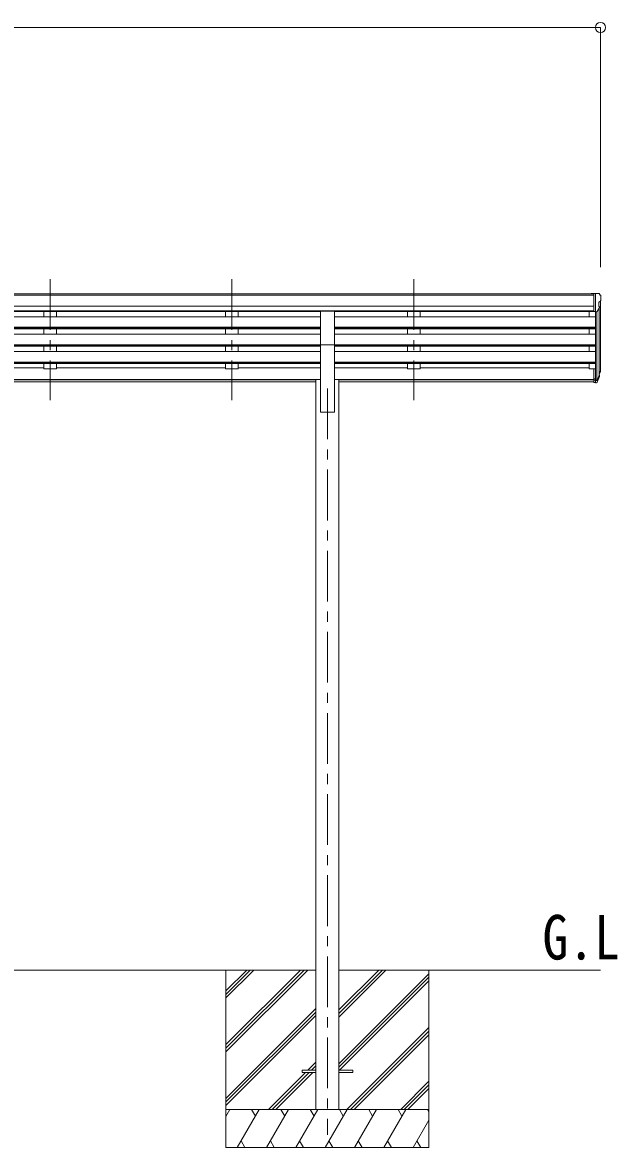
# Model space of a CAD drawing. Units: millimetres, scale not verified. Extents: x -11243 to 11243, y -7760 to 7760.
# Drawn here: x 4735 to 7080, y -4927 to -490 of the extents above; entities that cross this region are included whole.
import ezdxf
from ezdxf.enums import TextEntityAlignment as Align

# ---------------------------------------------------------------- set-up
doc = ezdxf.new("R2010")
doc.units = ezdxf.units.MM
doc.header["$LTSCALE"] = 40
doc.header["$PDMODE"] = 32
doc.header["$PDSIZE"] = 40
doc.linetypes.add('CHAIN1', pattern=[8, 5, -1, 1, -1])
for name, color, linetype, lineweight in [('0-0_0', 7, 'Continuous', 9), ('0-1_本体', 5, 'CHAIN1', 9), ('0-3_ELV2', 4, 'Continuous', 9), ('0-6_OTH_LINE', 6, 'Continuous', 9)]:
    doc.layers.add(name, color=color, linetype=linetype, lineweight=lineweight)
doc.layers.add('0-7_SHAPE', color=7, linetype='Continuous')
doc.styles.add('ＭＳ ゴシック', font='')
doc.styles.get('ＭＳ ゴシック').set_extended_font_data('MS Gothic')

msp = doc.modelspace()

# ---------------------------------------------------------------- linework, layer by layer
at = {"layer": '0-0_0'}
for p, q in [((3081.72, -4226.61), (5891.32, -4226.61)), ((5536.52, -4226.61), (5536.52, -4926.61)), ((5536.52, -4520.79), (5830.69, -4226.61)), ((5536.52, -4534.93), (5844.84, -4226.61)), ((5536.52, -4549.07), (5858.98, -4226.61)), ((5536.52, -4336.94), (5646.85, -4226.61)), ((5536.52, -4322.8), (5632.7, -4226.61)), ((5536.52, -4308.66), (5618.56, -4226.61)), ((5981.72, -4226.61), (7012.52, -4226.61)), ((5981.72, -4412.24), (6167.35, -4226.61)), ((5981.72, -4398.1), (6153.2, -4226.61)), ((5981.72, -4383.96), (6139.06, -4226.61)), ((5981.72, -4596.09), (6336.52, -4241.29)), ((5981.72, -4610.23), (6336.52, -4255.44)), ((6336.52, -4226.61), (6336.52, -4926.61)), ((5983.98, -4622.11), (6336.52, -4269.58)), ((5536.52, -4732.92), (5891.32, -4378.12)), ((5536.52, -4747.06), (5891.32, -4392.27)), ((5536.52, -4761.21), (5891.32, -4406.41)), ((6013.32, -4776.61), (6336.52, -4453.42)), ((6027.47, -4776.61), (6336.52, -4467.57)), ((6041.61, -4776.61), (6336.52, -4481.71)), ((5859.46, -4622.11), (5891.32, -4590.26)), ((5873.6, -4622.11), (5891.32, -4604.4)), ((5704.96, -4776.61), (5850.46, -4631.11)), ((5719.1, -4776.61), (5864.6, -4631.11)), ((5733.24, -4776.61), (5878.74, -4631.11)), ((5887.74, -4622.11), (5891.32, -4618.54)), ((6225.46, -4776.61), (6336.52, -4665.56)), ((6239.6, -4776.61), (6336.52, -4679.7)), ((6253.74, -4776.61), (6336.52, -4693.84)), ((6336.52, -4776.61), (5536.52, -4776.61)), ((5536.52, -4804.12), (5552.39, -4776.61)), ((5581.26, -4926.61), (5667.86, -4776.61)), ((5652.86, -4802.59), (5637.86, -4776.61)), ((5696.73, -4926.61), (5783.33, -4776.61)), ((5768.33, -4802.6), (5753.33, -4776.61)), ((5812.2, -4926.61), (5898.8, -4776.61)), ((5883.8, -4802.6), (5868.8, -4776.61)), ((5927.67, -4926.61), (6014.27, -4776.61)), ((5999.27, -4802.59), (5984.27, -4776.61)), ((6043.14, -4926.61), (6129.74, -4776.61)), ((6114.74, -4802.59), (6099.74, -4776.61)), ((6158.61, -4926.61), (6245.21, -4776.61)), ((6215.21, -4776.61), (6230.21, -4802.59)), ((6330.68, -4776.61), (6336.52, -4786.71)), ((6274.08, -4926.61), (6336.52, -4818.48)), ((5596.26, -4900.63), (5611.26, -4926.61)), ((5711.73, -4900.63), (5726.73, -4926.61)), ((5827.2, -4900.63), (5842.2, -4926.61)), ((5942.67, -4900.63), (5957.67, -4926.61)), ((6058.14, -4900.63), (6073.14, -4926.61)), ((6173.61, -4900.63), (6188.61, -4926.61)), ((6289.08, -4900.63), (6304.08, -4926.61)), ((5536.52, -4926.61), (6336.52, -4926.61))]:
    msp.add_line(p, q, dxfattribs=at)
at = {"layer": '0-1_本体'}
for p, q in [((4844.51, -1502.21), (4844.51, -1979.73)), ((4844.52, -1502.21), (4844.52, -1979.73)), ((5560.51, -1502.21), (5560.51, -1979.73)), ((5560.52, -1502.21), (5560.52, -1979.73)), ((6276.51, -1502.21), (6276.51, -1979.73)), ((6276.52, -1502.21), (6276.52, -1979.73)), ((5936.52, -1933.05), (5936.52, -4876.61))]:
    msp.add_line(p, q, dxfattribs=at)
at = {"layer": '0-3_ELV2'}
for p, q in [((6986.02, -1559.56), (1987.02, -1559.56)), ((6986.02, -1564.78), (1987.02, -1564.78)), ((6986.02, -1557.96), (6976.02, -1558.04)), ((6976.02, -1559.56), (6976.02, -1558.04)), ((6986.02, -1629.94), (6986.02, -1557.96)), ((7004.52, -1557.96), (6986.02, -1557.96)), ((6992.52, -1630.94), (6992.52, -1557.96)), ((7004.52, -1557.96), (7006.85, -1558.1)), ((7006.52, -1592.47), (7006.52, -1608.75)), ((7011.98, -1589.14), (7006.67, -1592.21)), ((7007.61, -1558.52), (7011.67, -1564.33)), ((7012.52, -1588.53), (7012.52, -1854.97)), ((7014.52, -1567.33), (7014.52, -1567.96)), ((6986.02, -1608.31), (1987.02, -1608.31)), ((6986.02, -1626.16), (1987.02, -1626.16)), ((5909.02, -1629.41), (3064.02, -1629.41)), ((4819.51, -1629.41), (4819.51, -1649.86)), ((4869.51, -1629.41), (4869.51, -1649.86)), ((5535.51, -1629.41), (5535.51, -1649.86)), ((5585.51, -1629.41), (5585.51, -1649.86)), ((5909.02, -1760.38), (5909.02, -1628.59)), ((5909.02, -1628.59), (5964.02, -1628.59)), ((5964.02, -1760.38), (5964.02, -1628.59)), ((6986.02, -1629.51), (5964.02, -1629.51)), ((6251.51, -1629.41), (6251.51, -1649.86)), ((6301.51, -1629.41), (6301.51, -1649.86)), ((6967.52, -1629.41), (6967.52, -1649.86)), ((6986.02, -1629.94), (6992.52, -1629.94)), ((6992.52, -1630.94), (6997.72, -1630.62)), ((6992.52, -1630.94), (6992.52, -1855.34)), ((6998.51, -1630.47), (6998.52, -1900.11)), ((7000.14, -1629.13), (7009.14, -1613.53)), ((7007.54, -1616.3), (7007.54, -1881.68)), ((5909.01, -1649.86), (3064.01, -1649.86)), ((5964.01, -1649.86), (6992.52, -1649.86)), ((5909.01, -1691.74), (3064.01, -1691.74)), ((5909.01, -1693.23), (3064.01, -1693.23)), ((5909.01, -1697.55), (3064.01, -1697.55)), ((5909.01, -1718.35), (3064.01, -1718.35)), ((4819.51, -1697.55), (4819.51, -1718.35)), ((4869.51, -1697.55), (4869.51, -1718.35)), ((5535.51, -1697.55), (5535.51, -1718.35)), ((5585.51, -1697.55), (5585.51, -1718.35)), ((5964.01, -1691.74), (6992.52, -1691.74)), ((5964.01, -1693.23), (6992.52, -1693.23)), ((5964.01, -1697.55), (6992.52, -1697.55)), ((5964.01, -1718.35), (6992.52, -1718.35)), ((6251.51, -1697.55), (6251.51, -1718.35)), ((6301.51, -1697.55), (6301.51, -1718.35)), ((6967.52, -1697.55), (6967.52, -1718.35)), ((5909.01, -1760.23), (3064.01, -1760.23)), ((5909.01, -1761.73), (3064.01, -1761.73)), ((5909.01, -1766.04), (3064.01, -1766.04)), ((4819.51, -1766.04), (4819.51, -1786.84)), ((4869.51, -1766.04), (4869.51, -1786.84)), ((5535.51, -1766.04), (5535.51, -1786.84)), ((5585.51, -1766.04), (5585.51, -1786.84)), ((5909.02, -1760.38), (5909.02, -2026.61)), ((5909.02, -1760.38), (5964.02, -1760.38)), ((5964.01, -1760.23), (6992.52, -1760.23)), ((5964.01, -1761.73), (6992.52, -1761.73)), ((5964.01, -1766.04), (6992.52, -1766.04)), ((5964.02, -1760.38), (5964.02, -2026.61)), ((6251.51, -1766.04), (6251.51, -1786.84)), ((6301.51, -1766.04), (6301.51, -1786.84)), ((6967.52, -1786.84), (6967.52, -1766.04)), ((5909.01, -1786.84), (3064.01, -1786.84)), ((5964.01, -1786.84), (6992.52, -1786.84)), ((5909.01, -1828.72), (3064.01, -1828.72)), ((5909.01, -1830.22), (3064.01, -1830.22)), ((5909.01, -1834.54), (3064.01, -1834.54)), ((4819.51, -1851.03), (4153.51, -1851.03)), ((4819.51, -1834.54), (4819.51, -1855.97)), ((4869.51, -1855.97), (4819.51, -1855.97)), ((4869.51, -1834.54), (4869.51, -1855.97)), ((5535.51, -1851.03), (4869.51, -1851.03)), ((5535.51, -1834.54), (5535.51, -1855.97)), ((5585.51, -1855.97), (5535.51, -1855.97)), ((5585.51, -1834.54), (5585.51, -1855.97)), ((5909.01, -1851.03), (5585.51, -1851.03)), ((5964.01, -1828.72), (6992.52, -1828.72)), ((5964.01, -1830.22), (6992.52, -1830.22)), ((5964.01, -1834.54), (6992.52, -1834.54)), ((5964.01, -1851.03), (6251.51, -1851.03)), ((6251.51, -1834.54), (6251.51, -1855.97)), ((6301.51, -1855.97), (6251.51, -1855.97)), ((6301.51, -1834.54), (6301.51, -1855.97)), ((6967.52, -1851.03), (6301.51, -1851.03)), ((6967.52, -1834.54), (6967.52, -1855.97)), ((6967.52, -1855.97), (6986.02, -1855.97)), ((6986.02, -1855.34), (6986.02, -1909.37)), ((6986.02, -1855.34), (6992.52, -1855.34)), ((6992.52, -1855.34), (6992.52, -1910.11)), ((5891.31, -1898.04), (3081.71, -1898.04)), ((5891.31, -1899.44), (3081.71, -1899.44)), ((5891.31, -1907.13), (3081.71, -1907.13)), ((5891.32, -1897.61), (5891.32, -4776.62)), ((5891.32, -1897.61), (5909.02, -1897.61)), ((5981.72, -1897.61), (5964.02, -1897.61)), ((5981.71, -1898.04), (6986.02, -1898.04)), ((5981.71, -1899.44), (6986.02, -1899.44)), ((6986.02, -1907.13), (5981.71, -1907.13)), ((5981.72, -1897.61), (5981.72, -4776.62)), ((6986.02, -1895.47), (6992.52, -1895.47)), ((6986.02, -1900.35), (6992.52, -1900.35)), ((6992.52, -1900.37), (6997.65, -1900.37)), ((6992.52, -1902.18), (6997.36, -1902.18)), ((6998.95, -1899.69), (7006.7, -1884.29)), ((7008.15, -1884.64), (6999.96, -1900.82)), ((7008.77, -1885.21), (6999.96, -1908.75)), ((7010.82, -1868.15), (7007.54, -1875.21)), ((7011.42, -1869.53), (7007.54, -1877.47)), ((7009.11, -1880.8), (7008.77, -1885.21)), ((6986.02, -1909.37), (6992.52, -1909.37)), ((6992.52, -1910.11), (6997.36, -1910.11)), ((5909.02, -2026.61), (5964.02, -2026.61)), ((5836.52, -4622.11), (5836.52, -4631.11)), ((5836.52, -4622.11), (5891.32, -4622.11)), ((5836.52, -4631.11), (5891.32, -4631.11)), ((5981.72, -4622.11), (6036.52, -4622.11)), ((5981.72, -4631.11), (6036.52, -4631.11)), ((6036.52, -4622.11), (6036.52, -4631.11))]:
    msp.add_line(p, q, dxfattribs=at)
for centre, radius, start, end in [((7006.82, -1592.47), 0.3, 120, 180), ((7006.79, -1559.1), 1, 35, 86.5), ((7011.52, -1567.33), 3, 0, 87), ((7007.61, -1584.77), 6.18, 315.00103, 354.2965), ((6812.52, -1567.96), 202, 355.05096, 0), ((6997.54, -1627.63), 3, 273.5, 330), ((7006.82, -1608.75), 0.3, 180, 265.2833), ((7006.54, -1612.03), 3, 330, 85.2833), ((6981.93, -1858.65), 30.41, 341.80266, 352.8448), ((6983.33, -1860.41), 29.53, 342.01856, 353.49194)]:
    msp.add_arc(centre, radius, start, end, dxfattribs=at)
for centre, major_axis, ratio, start_param, end_param in [((6924.65, -1854.17), (-87.93, 4.42), 0.541684, 3.060334, 3.2172517), ((6923.86, -1860.84), (89.06, 1.43), 0.57596, 6.1985533, 6.3701348), ((6997.36, -1899.47), (3, 0), 0.90356, 4.712389, 5.7595865), ((6997.65, -1899.01), (1.5, 0), 0.90356, 4.712389, 5.7595865), ((6922.6, -1860.75), (88.05, 0), 0.90356, 5.9828017, 6.0168888), ((7007.8, -1880.8), (-1.3, 0), 0.90356, 2.9359903, 4.9130961), ((6921.88, -1864.61), (89.07, 0), 0.90356, 6.0316505, 6.077583), ((6997.36, -1907.4), (-3, 0), 0.90356, 1.5707963, 2.6179939)]:
    msp.add_ellipse(centre, major_axis=major_axis, ratio=ratio, start_param=start_param, end_param=end_param, dxfattribs=at)
at = {"layer": '0-6_OTH_LINE'}
for p, q in [((1960.52, -509.56), (7012.52, -509.56)), ((7012.52, -509.56), (7012.52, -1454.97))]:
    msp.add_line(p, q, dxfattribs=at)
msp.add_point((7012.52, -509.56), dxfattribs=at)

# ---------------------------------------------------------------- texts
at = {"layer": '0-7_SHAPE', "style": 'ＭＳ ゴシック', "width": 0.85}
msp.add_text('G.L', height=176, dxfattribs=at).set_placement((6783.99, -4237.91), align=Align.BOTTOM_LEFT)

doc.saveas('drawing.dxf')
